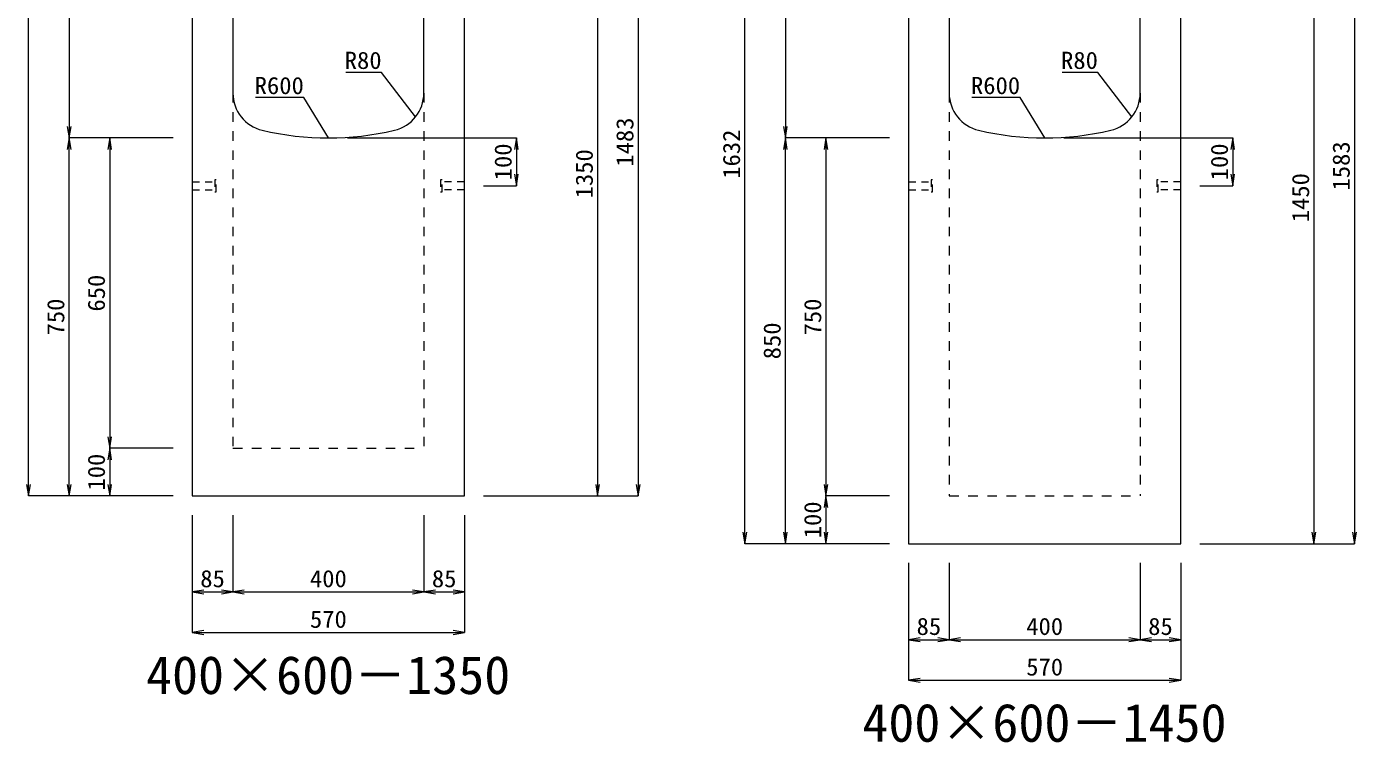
# Model space of a CAD drawing. Units: millimetres at full size. Extents: x -22536 to 51867, y -19720 to 38340.
# Drawn here: x 37918 to 40703, y -14086 to -12587 of the extents above; entities that cross this region are included whole.
import ezdxf
from ezdxf.enums import TextEntityAlignment as Align

# ---------------------------------------------------------------- set-up
doc = ezdxf.new("R2010")
doc.units = ezdxf.units.MM
doc.header["$LTSCALE"] = 20
doc.linetypes.add('USER1', pattern=[2, 1, -1])
doc.linetypes.add('USER2', pattern=[1.35, 0.75, -0.6])
for name, color, linetype, lineweight in [('インサート', 3, 'USER2', 9), ('寸法線', 7, 'Continuous', 13), ('引出線', 4, 'Continuous', 13), ('本体', 2, 'Continuous', 13)]:
    doc.layers.add(name, color=color, linetype=linetype, lineweight=lineweight)
doc.layers.add('文字', color=7, linetype='Continuous')
doc.styles.add('ＭＳ 明朝', font='')
doc.styles.get('ＭＳ 明朝').set_extended_font_data('MS Mincho')

# ---------------------------------------------------------------- blocks, each defined once
blk = doc.blocks.new('open_arrow')
at = {"color": 0, "linetype": 'Continuous', "lineweight": -2}
blk.add_lwpolyline([(7.5, 1.25), (0, 0), (7.5, -1.25)], dxfattribs=at)

msp = doc.modelspace()

# ---------------------------------------------------------------- linework, layer by layer
at = {"layer": 'インサート'}
for p, q in [((38265, -12911.5), (38312, -12911.5)), ((38265, -12911.5), (38265, -12928.5)), ((38315, -12907.5), (38312, -12907.5)), ((38312, -12907.5), (38312, -12932.5)), ((38315, -12932.5), (38315, -12907.5)), ((38788, -12907.5), (38785, -12907.5)), ((38785, -12907.5), (38785, -12932.5)), ((38788, -12932.5), (38788, -12907.5)), ((38835, -12911.5), (38788, -12911.5)), ((38835, -12928.5), (38835, -12911.5)), ((39765, -12911.5), (39812, -12911.5)), ((39765, -12911.5), (39765, -12928.5)), ((39815, -12907.5), (39812, -12907.5)), ((39812, -12907.5), (39812, -12932.5)), ((39815, -12932.5), (39815, -12907.5)), ((40288, -12907.5), (40285, -12907.5)), ((40285, -12907.5), (40285, -12932.5)), ((40288, -12932.5), (40288, -12907.5)), ((40335, -12911.5), (40288, -12911.5)), ((40335, -12928.5), (40335, -12911.5)), ((38265, -12928.5), (38312, -12928.5)), ((38312, -12932.5), (38315, -12932.5)), ((38785, -12932.5), (38788, -12932.5)), ((38835, -12928.5), (38788, -12928.5)), ((39765, -12928.5), (39812, -12928.5)), ((39812, -12932.5), (39815, -12932.5)), ((40285, -12932.5), (40288, -12932.5)), ((40335, -12928.5), (40288, -12928.5))]:
    msp.add_line(p, q, dxfattribs=at)
at = {"layer": '寸法線'}
for p, q in [((37922.06, -13570), (37922.06, -12037.78)), ((39422.06, -13670), (39422.06, -12037.78)), ((39198.78, -12087), (39198.78, -13570)), ((40698.78, -12087), (40698.78, -13670)), ((38007.06, -12220), (38007.06, -12820)), ((39113.78, -12220), (39113.78, -13570)), ((39507.06, -12220), (39507.06, -12820)), ((40613.78, -12220), (40613.78, -13670)), ((38225, -12820), (38007.06, -12820)), ((38007.06, -13570), (38007.06, -12820)), ((38225, -12820), (38007.06, -12820)), ((38092.06, -12820), (38092.06, -13470)), ((38225, -12820), (38092.06, -12820)), ((38590, -12820), (38943.78, -12820)), ((38943.78, -12820), (38943.78, -12920)), ((39725, -12820), (39507.06, -12820)), ((39507.06, -13670), (39507.06, -12820)), ((39725, -12820), (39507.06, -12820)), ((39592.06, -12820), (39592.06, -13570)), ((39725, -12820), (39592.06, -12820)), ((40090, -12820), (40443.78, -12820)), ((40443.78, -12820), (40443.78, -12920)), ((38875, -12920), (38943.78, -12920)), ((40375, -12920), (40443.78, -12920)), ((38225, -13470), (38092.06, -13470)), ((38092.06, -13470), (38092.06, -13570)), ((38225, -13470), (38092.06, -13470)), ((38225, -13570), (37922.06, -13570)), ((38225, -13570), (38007.06, -13570)), ((38225, -13570), (38092.06, -13570)), ((38875, -13570), (39113.78, -13570)), ((38875, -13570), (39198.78, -13570)), ((39725, -13570), (39592.06, -13570)), ((39592.06, -13570), (39592.06, -13670)), ((39725, -13570), (39592.06, -13570)), ((38265, -13610), (38265, -13771.16)), ((38265, -13610), (38265, -13856.16)), ((38350, -13610), (38350, -13771.16)), ((38350, -13610), (38350, -13771.16)), ((38750, -13610), (38750, -13771.16)), ((38750, -13610), (38750, -13771.16)), ((38835, -13610), (38835, -13771.16)), ((38835, -13610), (38835, -13856.16)), ((39725, -13670), (39422.06, -13670)), ((39725, -13670), (39507.06, -13670)), ((39725, -13670), (39592.06, -13670)), ((40375, -13670), (40613.78, -13670)), ((40375, -13670), (40698.78, -13670)), ((39765, -13710), (39765, -13871.16)), ((39765, -13710), (39765, -13956.16)), ((39850, -13710), (39850, -13871.16)), ((39850, -13710), (39850, -13871.16)), ((40250, -13710), (40250, -13871.16)), ((40250, -13710), (40250, -13871.16)), ((40335, -13710), (40335, -13871.16)), ((40335, -13710), (40335, -13956.16)), ((38265, -13771.16), (38350, -13771.16)), ((38350, -13771.16), (38750, -13771.16)), ((38750, -13771.16), (38835, -13771.16)), ((38265, -13856.16), (38835, -13856.16)), ((39765, -13871.16), (39850, -13871.16)), ((39850, -13871.16), (40250, -13871.16)), ((40250, -13871.16), (40335, -13871.16)), ((39765, -13956.16), (40335, -13956.16))]:
    msp.add_line(p, q, dxfattribs=at)
at = {"layer": '引出線'}
for points in [[(38732.76, -12775.58), (38661.5, -12682.47), (38586.83, -12682.47)], [(40232.76, -12775.58), (40161.5, -12682.47), (40086.83, -12682.47)], [(38550, -12820), (38498.63, -12735.25), (38397.63, -12735.25)], [(40050, -12820), (39998.63, -12735.25), (39897.63, -12735.25)]]:
    msp.add_lwpolyline(points, dxfattribs=at)
at = {"layer": '本体'}
for p, q in [((38265, -12220), (38265, -13570)), ((38350, -12220), (38350, -12725.96)), ((38750, -12725.96), (38750, -12220)), ((38835, -13570), (38835, -12220)), ((39765, -12220), (39765, -13670)), ((39850, -12220), (39850, -12725.96)), ((40250, -12725.96), (40250, -12220)), ((40335, -13670), (40335, -12220)), ((38265, -13570), (38835, -13570)), ((39765, -13670), (40335, -13670))]:
    msp.add_line(p, q, dxfattribs=at)
at = {"layer": '本体', "linetype": 'USER1', "lineweight": 15}
for p, q in [((38350, -12725.96), (38350, -13470)), ((38750, -12725.96), (38750, -13470)), ((39850, -12725.96), (39850, -13570)), ((40250, -12725.96), (40250, -13570)), ((38350, -13470), (38750, -13470)), ((39850, -13570), (40250, -13570))]:
    msp.add_line(p, q, dxfattribs=at)
at = {"layer": '本体'}
for centre, radius, start, end in [((38430, -12725.96), 80, 180, 256.65764), ((38670, -12725.96), 80, 283.34236, 0), ((39930, -12725.96), 80, 180, 256.65764), ((40170, -12725.96), 80, 283.34236, 0), ((38550, -12220), 600, 256.65764, 283.34236), ((40050, -12220), 600, 256.65764, 283.34236)]:
    msp.add_arc(centre, radius, start, end, dxfattribs=at)

# ---------------------------------------------------------------- block references
at = {"layer": '寸法線', "xscale": 3.2, "yscale": 3.2}
for p, rotation in [((38007.06, -12820), 90), ((39507.06, -12820), 90), ((38007.06, -12820), 270), ((38092.06, -12820), 270), ((38943.78, -12820), 270), ((39507.06, -12820), 270), ((39592.06, -12820), 270), ((40443.78, -12820), 270), ((38943.78, -12920), 90), ((40443.78, -12920), 90), ((38092.06, -13470), 90), ((38092.06, -13470), 270), ((37922.06, -13570), 90), ((38007.06, -13570), 90), ((38092.06, -13570), 90), ((39113.78, -13570), 90), ((39198.78, -13570), 90), ((39592.06, -13570), 90), ((39592.06, -13570), 270), ((39422.06, -13670), 90), ((39507.06, -13670), 90), ((39592.06, -13670), 90), ((40613.78, -13670), 90), ((40698.78, -13670), 90), ((38350, -13771.16), 180), ((38750, -13771.16), 180), ((38835, -13771.16), 180), ((38835, -13856.16), 180), ((39850, -13871.16), 180), ((40250, -13871.16), 180), ((40335, -13871.16), 180), ((40335, -13956.16), 180)]:
    msp.add_blockref('open_arrow', p, dxfattribs=dict(at, rotation=rotation))
for p in [(38265, -13771.16), (38350, -13771.16), (38750, -13771.16), (38265, -13856.16), (39765, -13871.16), (39850, -13871.16), (40250, -13871.16), (39765, -13956.16)]:
    msp.add_blockref('open_arrow', p, dxfattribs=at)
at = {"layer": '引出線', "xscale": 0.0533, "yscale": 0.0533}
for p, rotation in [((38732.76, -12775.58), 127.4), ((40232.76, -12775.58), 127.4), ((38550, -12820), 121.2), ((40050, -12820), 121.2)]:
    msp.add_blockref('open_arrow', p, dxfattribs=dict(at, rotation=rotation))

# ---------------------------------------------------------------- texts
at = {"layer": '寸法線', "style": 'ＭＳ 明朝', "width": 1.05}
for s, p in [('1483', (39170.78, -12828.5)), ('1632', (39394.06, -12853.89)), ('100', (38915.78, -12870)), ('100', (40415.78, -12870)), ('1583', (40670.78, -12878.5)), ('1350', (39085.78, -12895)), ('1450', (40585.78, -12945)), ('650', (38064.06, -13145)), ('750', (37979.06, -13195)), ('750', (39564.06, -13195)), ('850', (39479.06, -13245)), ('100', (38064.06, -13520)), ('100', (39564.06, -13620))]:
    msp.add_text(s, height=36.03, rotation=90, dxfattribs=at).set_placement(p, align=Align.MIDDLE_CENTER)
for s, p in [('85', (38307.5, -13743.16)), ('400', (38550, -13743.16)), ('85', (38792.5, -13743.16)), ('570', (38550, -13828.16)), ('85', (39807.5, -13843.16)), ('400', (40050, -13843.16)), ('85', (40292.5, -13843.16)), ('570', (40050, -13928.16))]:
    msp.add_text(s, height=36.03, dxfattribs=at).set_placement(p, align=Align.MIDDLE_CENTER)
at = {"layer": '引出線', "style": 'ＭＳ 明朝', "width": 1.05}
for s, p in [('R80', (38661.5, -12639.27)), ('R80', (40161.5, -12639.27)), ('R600', (38498.63, -12692.05)), ('R600', (39998.63, -12692.05))]:
    msp.add_text(s, height=36.03, dxfattribs=at).set_placement(p, align=Align.TOP_RIGHT)
at = {"layer": '文字', "style": 'ＭＳ 明朝'}
for s, p in [('400×600－1350', (38549.52, -13944.97)), ('400×600－1450', (40049.52, -14044.97))]:
    msp.add_text(s, height=80.06, dxfattribs=at).set_placement(p, align=Align.MIDDLE_CENTER)

doc.saveas('drawing.dxf')
